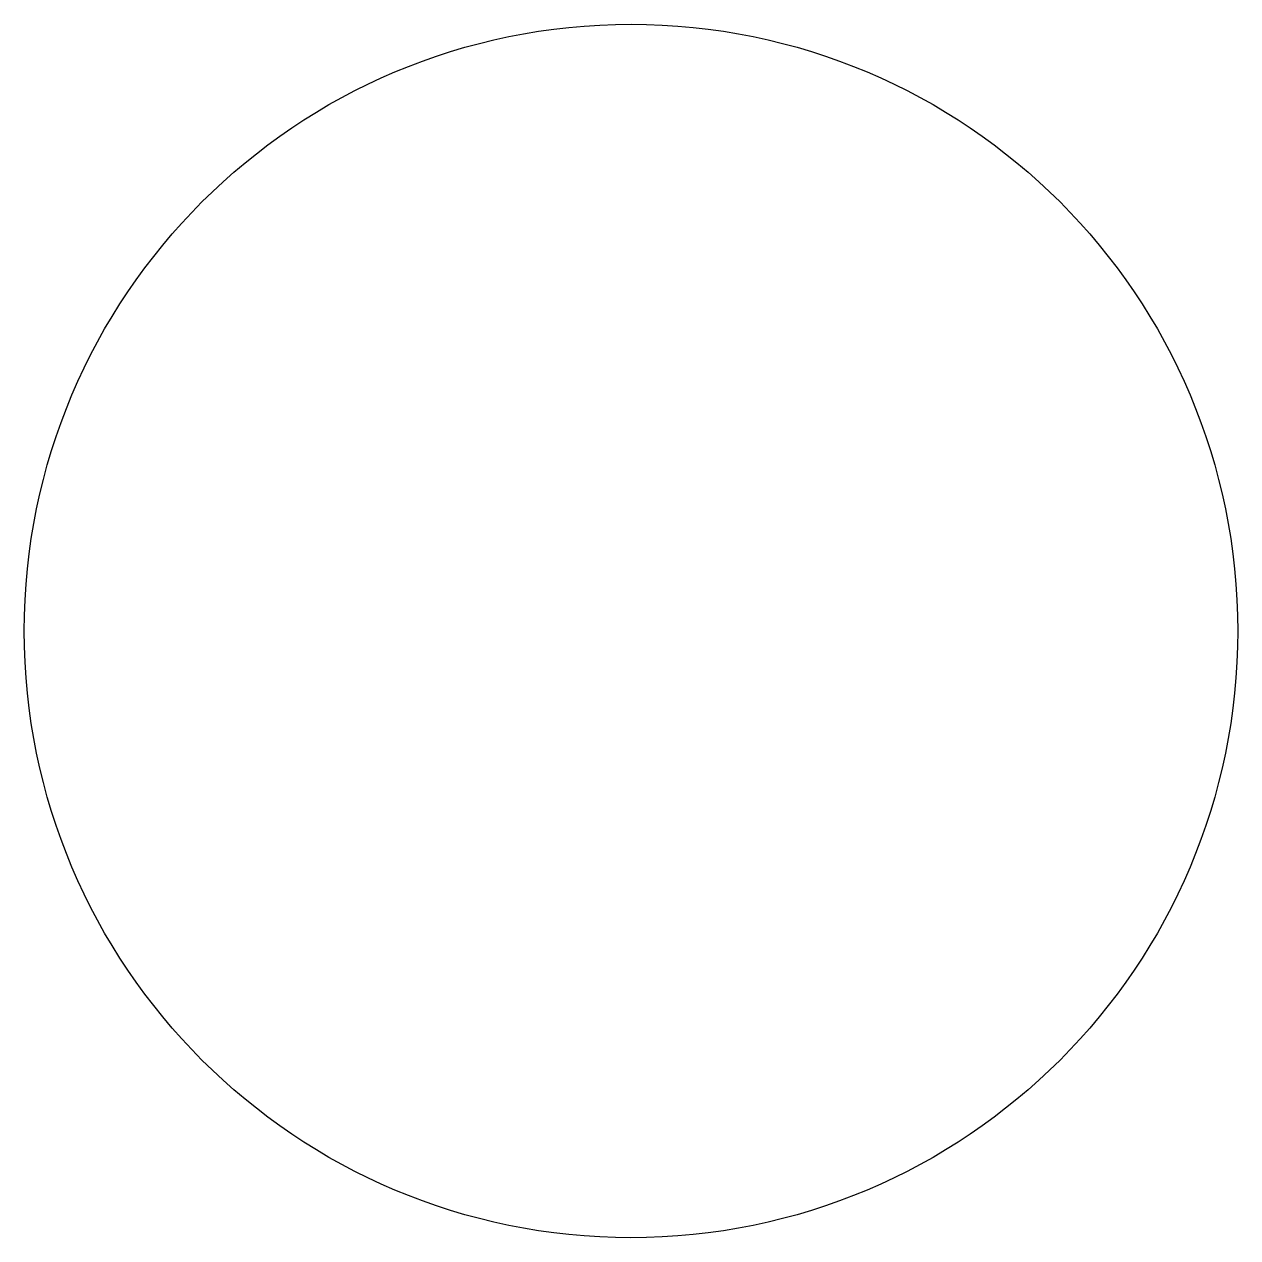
# Model space of a CAD drawing. Header units: millimetres. Extents: x -152 to 152, y -152 to 152.
import ezdxf

# ---------------------------------------------------------------- set-up
doc = ezdxf.new("R2010")
doc.units = ezdxf.units.MM
doc.layers.add('Sketch', color=7, linetype='CONTINUOUS')

msp = doc.modelspace()

# ---------------------------------------------------------------- linework, layer by layer
at = {"layer": 'Sketch'}
msp.add_circle((0, 0), 151.5, dxfattribs=at)

doc.saveas('drawing.dxf')
